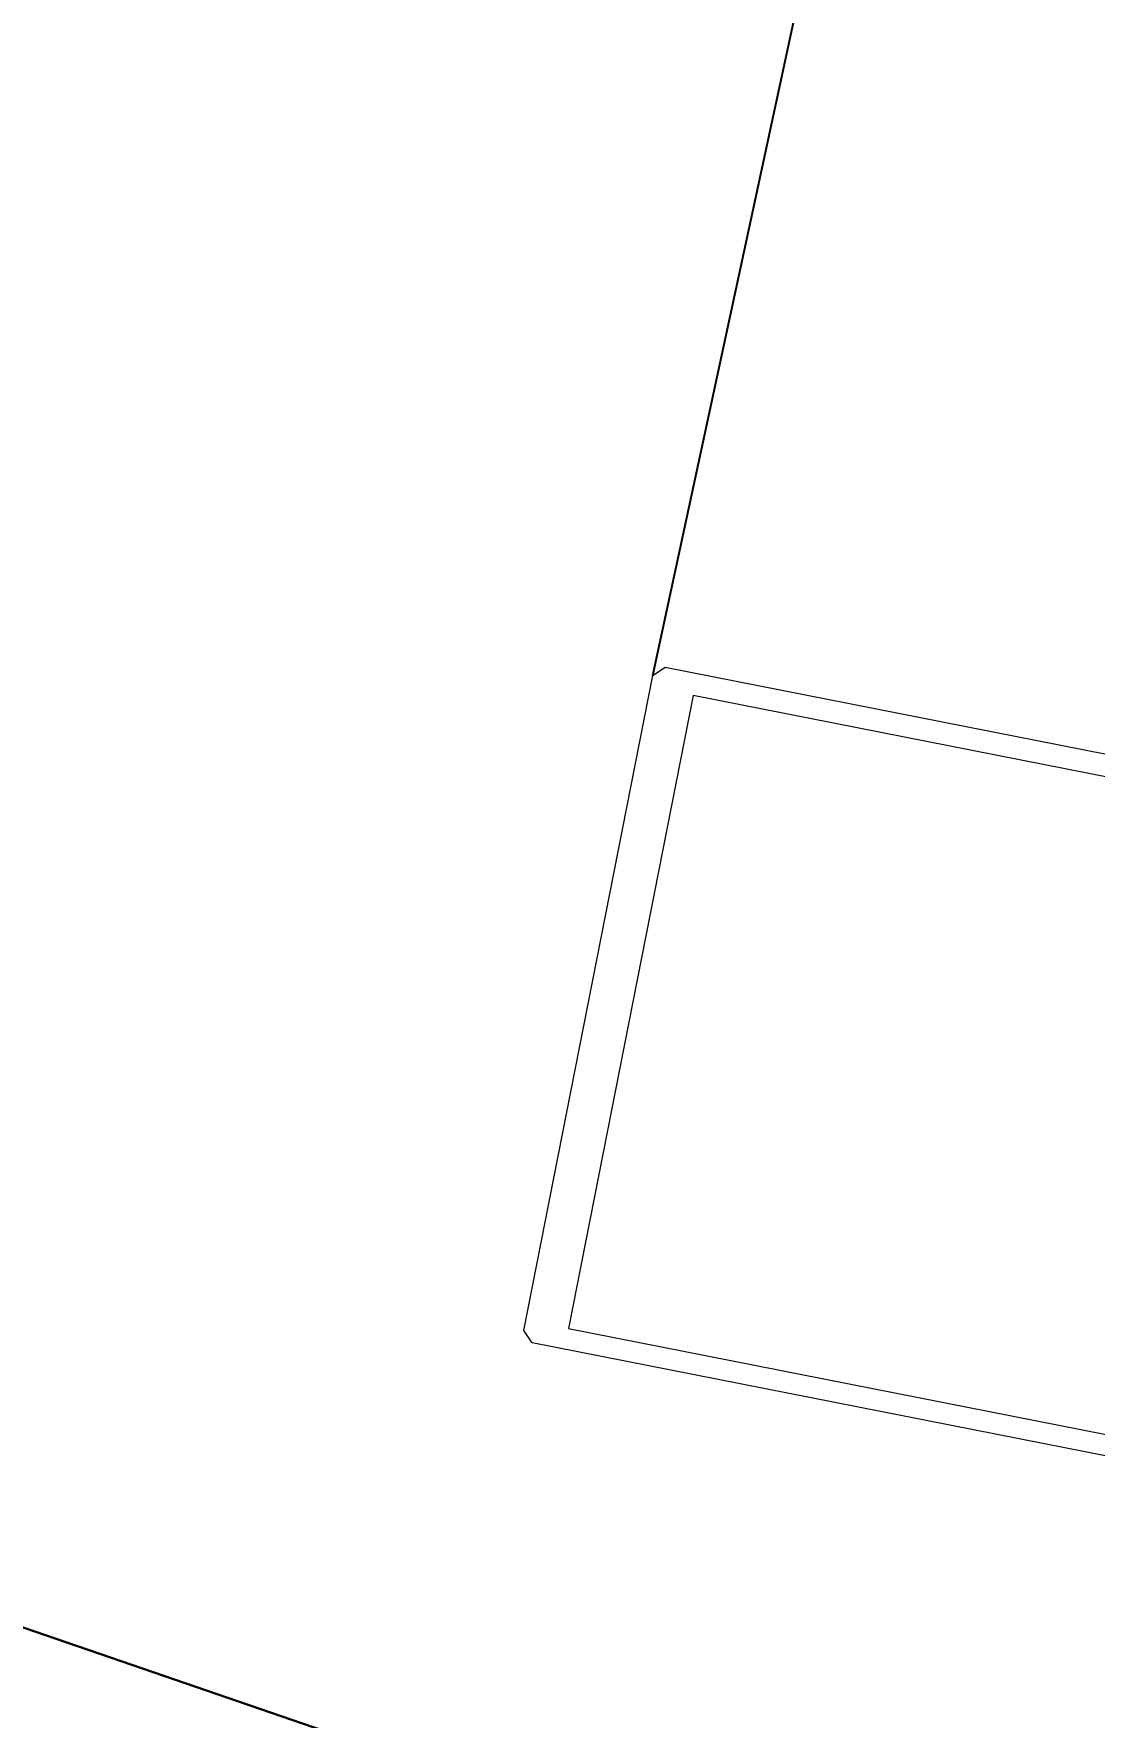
# Model space of a CAD drawing. Header units: millimetres. Extents: x -8689834 to 9419935, y 0 to 233063.
# Drawn here: x -188188.6 to -188090, y 112701.1 to 112857.5 of the extents above; entities that cross this region are included whole.
import ezdxf
from ezdxf import colors
from ezdxf.entities.mleader import LeaderData, LeaderLine
from ezdxf.math import Vec2, Vec3

# ---------------------------------------------------------------- set-up
doc = ezdxf.new("R2010")
doc.units = ezdxf.units.MM
doc.header["$MEASUREMENT"] = 0
doc.layers.get('0').update_dxf_attribs({"color": 250, "lineweight": 9})
for name, color, linetype, lineweight in [('АР_Колонны', 250, 'Continuous', 30), ('АР_Колонны Штрих', 250, 'Continuous', 5), ('АР_Окна', 4, 'Continuous', 0), ('АР_Отметки', 250, 'Continuous', 15), ('АР_Перегородки витражные', 152, 'Continuous', 13), ('АР_стены', 250, 'Continuous', 30), ('АР_Сущ Несущая стена', 216, 'Continuous', 30)]:
    doc.layers.add(name, color=color, linetype=linetype, lineweight=lineweight)
doc.layers.add('Тонкая', color=7, linetype='Continuous')
doc.styles.add('ISOCPEUR', font='isocpeur.ttf', dxfattribs={"width": 0.7})

# ---------------------------------------------------------------- blocks, each defined once
blk = doc.blocks.new('A$Cb1ac1438')
at = {"layer": 'АР_Колонны Штрих', "ltscale": 100}
h = blk.add_hatch(dxfattribs=at)
h.set_pattern_fill('ANSI35', color=256, scale=500, angle=161.0398319781508)
h.set_pattern_definition([(206.0398319781508, (898269.906760073, -348997.308166508), (54.8744852097032, -112.3111342341892), []), (206.0398319781508, (898186.3139504915, -348968.589842044), (54.8744852097032, -112.3111342341892), [156.25, -31.25, 0, -31.25])])
h.paths.add_polyline_path([(5719.346614299488, -202.5913746167789), (6097.64448702152, -332.5556754611025), (6227.608787865844, 45.74219726095907), (5849.310915143811, 175.7064981052536)])
at = {"layer": 'АР_Колонны', "ltscale": 100}
blk.add_lwpolyline([(6097.64448702152, -332.5556754611025), (5719.346614299488, -202.5913746167789), (5849.310915143811, 175.7064981052536), (6227.608787865844, 45.74219726095907)], close=True, dxfattribs=at)
blk = doc.blocks.new('стойка витр.')
at = {"lineweight": 0, "ltscale": 100, "transparency": 33554687}
blk.add_lwpolyline([(-3.953589570330223, -35.65123370236688), (88.61521743849153, -0.5483364844694734), (89.18141896976158, 0.709483592720062), (67.18472618525266, 58.71630840156286), (65.92687011216185, 59.2824299609274), (-26.6419368966599, 24.17953274302999)], dxfattribs=at)
blk.add_lwpolyline([(63.8117502759269, 56.26367979055794), (85.07351613373612, 0.1949089383633691), (10.63088292890461, -28.03438542609365), (-10.63088292890461, 28.03438542610093)], close=True, dxfattribs=at)
blk = doc.blocks.new('A$Cae753e6d')
at = {"color": 5, "lineweight": 0, "ltscale": 100, "transparency": 33554687}
blk.add_lwpolyline([(19.91774619743228, -54.73034607573936), (0.9417017695959657, 42.43501381140959), (-0.2025138172321022, 43.20538139344717), (-61.08969807066023, 31.31433385530545), (-61.8599929031916, 30.17006929169293), (-42.88394847535528, -66.99529059545603)], dxfattribs=at)
blk.add_lwpolyline([(-59.24152691301424, 27.57580246441648), (-0.3886317064752802, 39.06956068692671), (14.87165694439318, -39.06956068691215), (-43.98123826214578, -50.56331890943693)], close=True, dxfattribs=at)
at = {"layer": 'АР_Перегородки витражные', "rotation": 80.28340479355269}
blk.add_blockref('стойка витр.', (-14.5547906588763, -44.81643979817454), dxfattribs=at)
blk = doc.blocks.new('A$Cec9b444d')
at = {"layer": 'Тонкая', "color": 5, "ltscale": 100}
blk.add_line((6102.87137150019, 197.1907940486795), (6535.875883590968, 2208.237601926953), dxfattribs=at)
at = {"color": 241, "ltscale": 100, "true_color": 0xf7abae, "xscale": -1, "rotation": 89.90413134762046}
blk.add_blockref('A$Cae753e6d', (6134.083444841612, 136.0487856346961), dxfattribs=at)
blk = doc.blocks.new('_DotSmall')
at = {"color": 0, "linetype": 'ByBlock', "const_width": 0.5}
blk.add_lwpolyline([(-0.0625, 0, 1), (0.0625, 0, 1)], format="xyb", close=True, dxfattribs=at)

msp = doc.modelspace()

# ---------------------------------------------------------------- linework, layer by layer
at = {"layer": 'АР_Сущ Несущая стена', "lineweight": 18, "ltscale": 100}
for centre, radius, start, end in [((-197116.3547424845, 115484.5892881857), 9778.654617052323, 272.5925479651556, 356.6353913736798), ((-197124.0221649795, 115502.5789153872), 9144.28346907419, 272.8206375183279, 356.2887310665694)]:
    msp.add_arc(centre, radius, start, end, dxfattribs=at)

# ---------------------------------------------------------------- block references
at = {"layer": 'АР_Окна', "ltscale": 100}
msp.add_blockref('A$Cec9b444d', (-194233.915110983, 112600.6824583525), dxfattribs=at)
at = {"layer": 'АР_стены', "color": 51, "ltscale": 100, "true_color": 0xf8f6b0}
msp.add_blockref('A$Cb1ac1438', (-194233.915110983, 112600.6824583525), dxfattribs=at)

# ---------------------------------------------------------------- leaders
at = {"layer": 'АР_Отметки'}
ml = msp.add_multileader_mtext('Standard', dxfattribs=at)
ml.set_content('-0,180', color=256, style='ISOCPEUR')
ml.set_leader_properties(color=256, linetype='Continuous', lineweight=-1)
ml.set_arrow_properties(name='DOTSMALL')
ml.build(insert=Vec2(0, 0))
ml.multileader.update_dxf_attribs({"has_text_frame": 1, "text_left_attachment_type": 4, "text_right_attachment_type": 4, "dogleg_length": 100, "arrow_head_size": 180})
ctx = ml.context
ctx.base_point, ctx.char_height, ctx.arrow_head_size, ctx.landing_gap_size, ctx.plane_origin = Vec3(-195902.0642932919, 128915.241882303), 250, 180, 50, Vec3(-198063.2766633604, 127966.4929527332)
ctx.left_attachment, ctx.right_attachment = 4, 4
notes = []
notes.append((ctx, [(0, (0, 0, 0), (0, 0), (1, 0), 1, [])]))
ctx.mtext.insert, ctx.mtext.width, ctx.mtext.line_spacing_style, ctx.mtext.flow_direction = Vec3(-195852.0642932919, 129248.5752156363), 852.6970314602484, 2, 5
ml = msp.add_multileader_mtext('Standard', dxfattribs=at)
ml.set_content('-0,180', color=256, style='ISOCPEUR')
ml.set_leader_properties(color=256, linetype='Continuous', lineweight=-1)
ml.set_arrow_properties(name='DOTSMALL')
ml.build(insert=Vec2(0, 0))
ml.multileader.update_dxf_attribs({"has_text_frame": 1, "text_left_attachment_type": 4, "text_right_attachment_type": 4, "dogleg_length": 100, "arrow_head_size": 180})
ctx = ml.context
ctx.base_point, ctx.char_height, ctx.arrow_head_size, ctx.landing_gap_size, ctx.plane_origin = Vec3(-204920.7289735465, 122356.4684258734), 250, 180, 50, Vec3(-207081.9413436151, 121407.7194963036)
ctx.left_attachment, ctx.right_attachment = 4, 4
notes.append((ctx, [(0, (0, 0, 0), (0, 0), (1, 0), 1, [])]))
ctx.mtext.insert, ctx.mtext.width, ctx.mtext.line_spacing_style, ctx.mtext.flow_direction = Vec3(-204870.7289735465, 122689.8017592067), 852.6970314602484, 2, 5
ml = msp.add_multileader_mtext('Standard', dxfattribs=at)
ml.set_content('{\\W0.8;-2,730}', color=256, style='ISOCPEUR')
ml.set_leader_properties(color=256, linetype='Continuous', lineweight=-1)
ml.set_arrow_properties(name='DOTSMALL')
ml.build(insert=Vec2(0, 0))
ml.multileader.update_dxf_attribs({"has_text_frame": 1, "text_left_attachment_type": 4, "text_right_attachment_type": 4, "dogleg_length": 100, "arrow_head_size": 180})
ctx = ml.context
ctx.base_point, ctx.char_height, ctx.arrow_head_size, ctx.landing_gap_size, ctx.plane_origin = Vec3(-314791.3210058988, 121809.0184862664, 2.299351988461806e-08), 250, 180, 50, Vec3(-319449.8299409288, 117956.7109726352, 2.299351988461806e-08)
ctx.left_attachment, ctx.right_attachment = 4, 4
notes.append((ctx, [(0, (0, 0, 0), (0, 0), (1, 0), 1, [])]))
ctx.mtext.insert, ctx.mtext.width, ctx.mtext.defined_height, ctx.mtext.line_spacing_style, ctx.mtext.flow_direction = Vec3(-314741.3210058988, 122142.3518195997, 2.299351988461806e-08), 769.9889591111103, 343.8884462512117, 2, 5
ml = msp.add_multileader_mtext('Standard', dxfattribs=at)
ml.set_content('{\\W0.8;-2,430}', color=256, style='ISOCPEUR')
ml.set_leader_properties(color=256, linetype='Continuous', lineweight=-1)
ml.set_arrow_properties(name='DOTSMALL')
ml.build(insert=Vec2(0, 0))
ml.multileader.update_dxf_attribs({"has_text_frame": 1, "text_left_attachment_type": 4, "text_right_attachment_type": 4, "dogleg_length": 100, "arrow_head_size": 180})
ctx = ml.context
ctx.base_point, ctx.char_height, ctx.arrow_head_size, ctx.landing_gap_size, ctx.plane_origin = Vec3(-301002.2465167325, 120038.5846084391), 250, 180, 50, Vec3(-299949.5531320914, 118383.4112137306)
ctx.left_attachment, ctx.right_attachment = 4, 4
notes.append((ctx, [(0, (0, 0, 0), (0, 0), (1, 0), 1, [])]))
ctx.mtext.insert, ctx.mtext.width, ctx.mtext.line_spacing_style, ctx.mtext.flow_direction = Vec3(-300952.2465167325, 120371.9179417724), 852.6970314602484, 2, 5
ml = msp.add_multileader_mtext('Standard', dxfattribs=at)
ml.set_content('{\\W0.8;-2,430}', color=256, style='ISOCPEUR')
ml.set_leader_properties(color=256, linetype='Continuous', lineweight=-1)
ml.set_arrow_properties(name='DOTSMALL')
ml.build(insert=Vec2(0, 0))
ml.multileader.update_dxf_attribs({"has_text_frame": 1, "text_left_attachment_type": 4, "text_right_attachment_type": 4, "dogleg_length": 100, "arrow_head_size": 180})
ctx = ml.context
ctx.base_point, ctx.char_height, ctx.arrow_head_size, ctx.landing_gap_size, ctx.plane_origin = Vec3(-336711.8860226227, 117132.6558246998), 250, 180, 50, Vec3(-335659.1926379816, 115477.4824299914)
ctx.left_attachment, ctx.right_attachment = 4, 4
notes.append((ctx, [(0, (0, 0, 0), (0, 0), (1, 0), 1, [])]))
ctx.mtext.insert, ctx.mtext.width, ctx.mtext.line_spacing_style, ctx.mtext.flow_direction = Vec3(-336661.8860226227, 117465.9891580332), 852.6970314602484, 2, 5
ml = msp.add_multileader_mtext('Standard', dxfattribs=at)
ml.set_content('-0,180', color=256, style='ISOCPEUR')
ml.set_leader_properties(color=256, linetype='Continuous', lineweight=-1)
ml.set_arrow_properties(name='DOTSMALL')
ml.build(insert=Vec2(0, 0))
ml.multileader.update_dxf_attribs({"has_text_frame": 1, "text_left_attachment_type": 4, "text_right_attachment_type": 4, "dogleg_length": 100, "arrow_head_size": 180})
ctx = ml.context
ctx.base_point, ctx.char_height, ctx.arrow_head_size, ctx.landing_gap_size, ctx.plane_origin = Vec3(-196036.4600169044, 113004.396223017), 250, 180, 50, Vec3(-198197.6723869729, 112055.6472934472)
ctx.left_attachment, ctx.right_attachment = 4, 4
notes.append((ctx, [(0, (0, 0, 0), (0, 0), (1, 0), 1, [])]))
ctx.mtext.insert, ctx.mtext.width, ctx.mtext.line_spacing_style, ctx.mtext.flow_direction = Vec3(-195986.4600169044, 113337.7295563503), 852.6970314602484, 2, 5
for ctx, leaders in notes:
    for number, flags, end, landing, length, lines in leaders:
        leader = LeaderData()
        leader.index, (leader.has_last_leader_line, leader.has_dogleg_vector, leader.attachment_direction) = number, flags
        leader.last_leader_point, leader.dogleg_vector, leader.dogleg_length = Vec3(end), Vec3(landing), length
        for number, points, colour, breaks in lines:
            line = LeaderLine()
            line.index, line.vertices, line.color, line.breaks = number, Vec3.list(points), colors.encode_raw_color(colour), breaks
            leader.lines.append(line)
        ctx.leaders.append(leader)

doc.saveas('drawing.dxf')
